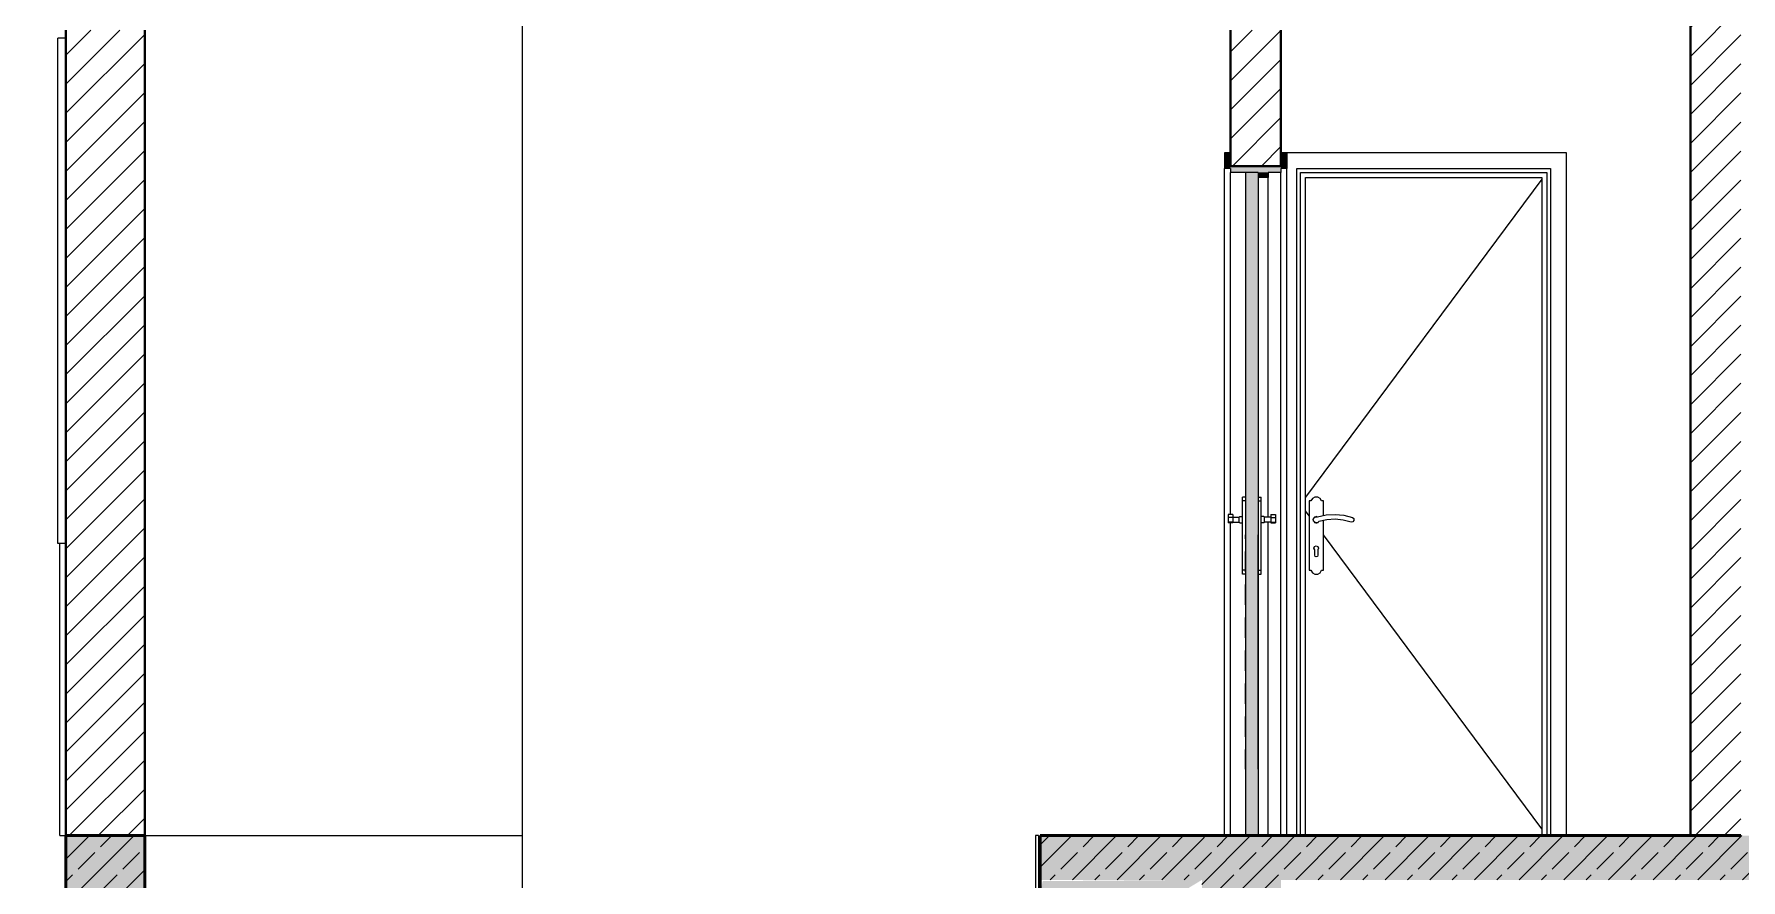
# Model space of a CAD drawing. Extents: x -1929 to 256751, y -18317 to 36108.
# Drawn here: x 3174 to 3715, y 1091 to 1359 of the extents above; entities that cross this region are included whole.
import ezdxf

# ---------------------------------------------------------------- set-up
doc = ezdxf.new("R2010")
doc.units = 0
doc.header["$LTSCALE"] = 5
doc.header["$MEASUREMENT"] = 0
for name, color, linetype in [('1 _ Греди - Основни.Structural - Bearing', 7, 'Continuous'), ('1 _ Плочи - Основни.Structural - Bearing', 7, 'Continuous'), ('A-walls inter 12', 7, 'Continuous'), ('Structural - Bearing', 7, 'Continuous'), ('Structural - Stair & Railing', 7, 'Continuous')]:
    doc.layers.add(name, color=color, linetype=linetype)
pattern_1 = [(45, (3672.576, 1105.0416), (-4.59619, 4.59619), [])]
pattern_2 = [(45, (3672.576, 1105.042), (-7.07107, 7.07107), []), (45, (3669.04, 1108.577), (-7.07107, 7.07107), [7.5, -2.5])]

msp = doc.modelspace()

# ---------------------------------------------------------------- hatches: boundary and pattern name
at = {"layer": '1 _ Греди - Основни.Structural - Bearing', "linetype": 'Continuous', "lineweight": 15}
for points in [[(3184.25, 1105.04), (3184.25, 1070.04), (3209.25, 1070.04), (3209.25, 1105.04)], [(3569.02, 1105.04), (3544.02, 1105.04), (3544.02, 1070.04), (3569.02, 1070.04)]]:
    msp.add_hatch(color=9, dxfattribs=at).paths.add_polyline_path(points)
at = {"layer": '1 _ Греди - Основни.Structural - Bearing', "linetype": 'Continuous', "lineweight": 13, "true_color": 0x2b2b2b}
h = msp.add_hatch(dxfattribs=at)
h.set_pattern_fill('1_СТОМАНОБЕТОН_0001', color=250, scale=0.05, style=0, pattern_type=2)
h.set_pattern_definition(pattern_2)
h.paths.add_polyline_path([(3184.25, 1105.04), (3184.25, 1070.04), (3209.25, 1070.04), (3209.25, 1105.04)])
h = msp.add_hatch(dxfattribs=at)
h.set_pattern_fill('1_СТОМАНОБЕТОН_0001', color=250, scale=0.05, style=0, pattern_type=2)
h.set_pattern_definition(pattern_2)
h.paths.add_polyline_path([(3569.02, 1105.04), (3544.02, 1105.04), (3544.02, 1070.04), (3569.02, 1070.04)])
at = {"layer": '1 _ Плочи - Основни.Structural - Bearing', "linetype": 'Continuous', "lineweight": 15}
for points in [[(3492.84, 1091.04), (3544.02, 1091.04), (3544.02, 1105.04), (3492.84, 1105.04)], [(3569.02, 1091.04), (4059.25, 1091.04), (4059.25, 1105.04), (3569.02, 1105.04)]]:
    msp.add_hatch(color=9, dxfattribs=at).paths.add_polyline_path(points)
at = {"layer": '1 _ Плочи - Основни.Structural - Bearing', "linetype": 'Continuous', "lineweight": 13, "true_color": 0x2b2b2b}
h = msp.add_hatch(dxfattribs=at)
h.set_pattern_fill('1_СТОМАНОБЕТОН_0001', color=250, scale=0.05, style=0, pattern_type=2)
h.set_pattern_definition(pattern_2)
h.paths.add_polyline_path([(3492.84, 1091.04), (3544.02, 1091.04), (3544.02, 1105.04), (3492.84, 1105.04)])
h = msp.add_hatch(dxfattribs=at)
h.set_pattern_fill('1_СТОМАНОБЕТОН_0001', color=250, scale=0.05, style=0, pattern_type=2)
h.set_pattern_definition(pattern_2)
h.paths.add_polyline_path([(3569.02, 1091.04), (4059.25, 1091.04), (4059.25, 1105.04), (3569.02, 1105.04)])
at = {"layer": 'A-walls inter 12', "linetype": 'Continuous', "lineweight": 18}
h = msp.add_hatch(dxfattribs=at)
h.set_pattern_fill('INSULATION_BATT__0001', color=54, scale=0.05, style=0, pattern_type=2)
h.set_pattern_definition([(60, (3672.576, 1105.0416), (-6.49519, 3.75), []), (120, (3672.576, 1105.0416), (6.49519, 3.75), [])])
h.paths.add_polyline_path([(3184.25, 1084.85), (3174.25, 1084.85), (3174.25, 745.04), (3184.25, 745.04), (3184.25, 1120.04)])
at = {"layer": 'Structural - Bearing', "linetype": 'Continuous', "lineweight": 15, "true_color": 0x5e5e5e}
h = msp.add_hatch(dxfattribs=at)
h.set_pattern_fill('COMMON_BRICK_0001', color=251, scale=0.05, style=0, pattern_type=2)
h.set_pattern_definition(pattern_1)
h.paths.add_polyline_path([(3698.66, 1105.04), (3714.66, 1105.04), (3714.66, 1381.04), (3698.66, 1381.04)])
h = msp.add_hatch(dxfattribs=at)
h.set_pattern_fill('COMMON_BRICK_0001', color=251, scale=0.05, style=0, pattern_type=2)
h.set_pattern_definition(pattern_1)
h.paths.add_polyline_path([(3184.25, 1105.04), (3209.25, 1105.04), (3209.25, 1360.04), (3184.25, 1360.04)])
h = msp.add_hatch(dxfattribs=at)
h.set_pattern_fill('COMMON_BRICK_0001', color=251, scale=0.05, style=0, pattern_type=2)
h.set_pattern_definition(pattern_1)
h.paths.add_polyline_path([(3553.02, 1360.04), (3553.02, 1317.04), (3569.02, 1317.04), (3569.02, 1360.04)])
at = {"layer": 'Structural - Bearing', "linetype": 'Continuous', "lineweight": 0, "true_color": 0xdedede}
for points in [[(3551.12, 1316.24), (3553.02, 1316.24), (3553.02, 1321.24), (3551.12, 1321.24)], [(3570.92, 1316.24), (3570.92, 1321.24), (3569.02, 1321.24), (3569.02, 1316.24)], [(3553.02, 1315.04), (3569.02, 1315.04), (3569.02, 1317.04), (3553.02, 1317.04)], [(3557.82, 1105.04), (3561.82, 1105.04), (3561.82, 1315.04), (3557.82, 1315.04)], [(3561.82, 1313.44), (3565.02, 1313.44), (3565.02, 1315.04), (3561.82, 1315.04)]]:
    msp.add_hatch(color=254, dxfattribs=at).paths.add_polyline_path(points)
at = {"layer": 'Structural - Stair & Railing', "linetype": 'Continuous', "lineweight": 15}
msp.add_hatch(color=9, dxfattribs=at).paths.add_polyline_path([(3209.25, 944.04), (3209.25, 926.8), (3211.5, 926.87), (3214.04, 926.97), (3217.54, 927.14), (3221.65, 927.39), (3222.96, 927.46), (3223.53, 927.5), (3231.12, 928.03), (3236.01, 928.46), (3238.43, 928.66), (3245.47, 929.38), (3247.79, 929.66), (3252.24, 930.21), (3257.23, 930.93), (3258.45, 931.1), (3258.76, 931.15), (3265.06, 932.18), (3268.15, 932.77), (3270.07, 933.13), (3271.73, 933.48), (3273.12, 933.76), (3273.78, 933.9), (3276.94, 934.65), (3277.01, 934.67), (3278.05, 934.97), (3280.33, 935.65), (3281.36, 935.95), (3282.4, 936.27), (3284.68, 937), (3285.72, 937.32), (3287.44, 937.88), (3291.22, 939.13), (3292.94, 939.69), (3294.66, 940.26), (3298.44, 941.54), (3300.16, 942.11), (3301.88, 942.67), (3305.66, 943.95), (3307.38, 944.51), (3307.93, 944.69), (3309.16, 945.09), (3309.72, 945.27), (3310.88, 945.63), (3313.43, 946.45), (3314.59, 946.82), (3316.31, 947.35), (3320.09, 948.55), (3321.81, 949.08), (3321.86, 949.12), (3324.78, 951.57), (3324.87, 951.65), (3327.8, 954.11), (3327.84, 954.14), (3328.89, 954.86), (3328.97, 954.92), (3333.79, 958.19), (3333.86, 958.24), (3335.96, 959.67), (3336.07, 959.74), (3341.33, 963.3), (3341.4, 963.35), (3341.83, 963.65), (3341.95, 963.73), (3349.7, 969.03), (3349.81, 969.11), (3352.17, 970.75), (3356.79, 973.75), (3359.15, 975.4), (3361.51, 977.02), (3366.12, 980.07), (3368.48, 981.68), (3370.84, 983.25), (3375.45, 986.26), (3377.81, 987.83), (3387.13, 993.87), (3396.46, 999.82), (3405.8, 1005.72), (3415.13, 1011.58), (3424.46, 1017.42), (3433.8, 1023.26), (3443.13, 1029.09), (3452.46, 1034.92), (3461.8, 1040.76), (3471.13, 1046.59), (3480.46, 1052.42), (3544.02, 1091.04), (3493.59, 1090.63), (3492.31, 1084.04), (3465.31, 1084.04), (3465.31, 1066.54), (3437.31, 1066.54), (3437.31, 1049.04), (3409.31, 1049.04), (3409.31, 1031.54), (3381.31, 1031.54), (3381.31, 1014.04), (3353.31, 1014.04), (3353.31, 996.54), (3325.31, 996.54), (3325.31, 979.04), (3280.98, 979.04), (3280.98, 961.54), (3210.35, 961.54), (3210.35, 944.04)])

# ---------------------------------------------------------------- linework, layer by layer
at = {"layer": '1 _ Греди - Основни.Structural - Bearing', "color": 7, "linetype": 'Continuous', "lineweight": 50, "ltscale": 0.01}
for p, q in [((3184.25, 1105.04), (3184.25, 1070.04)), ((3209.25, 1105.04), (3184.25, 1105.04)), ((3209.25, 1105.04), (3209.25, 1070.04))]:
    msp.add_line(p, q, dxfattribs=at)
at = {"layer": '1 _ Греди - Основни.Structural - Bearing', "color": 255, "linetype": 'Continuous', "lineweight": 20, "ltscale": 0.01}
msp.add_line((3209.25, 1105.04), (3327.8, 1105.04), dxfattribs=at)
at = {"layer": '1 _ Греди - Основни.Structural - Bearing', "color": 7, "linetype": 'Continuous', "lineweight": 50, "ltscale": 0.01, "flags": 128}
msp.add_lwpolyline([(3569.02, 1105.04), (3561.82, 1105.04), (3557.82, 1105.04), (3544.02, 1105.04)], dxfattribs=at)
at = {"layer": '1 _ Плочи - Основни.Structural - Bearing', "color": 123, "linetype": 'Continuous', "lineweight": 20, "ltscale": 0.01, "true_color": 0x71cebe}
msp.add_line((3327.8, 1105.04), (3328.8, 1105.04), dxfattribs=at)
at = {"layer": '1 _ Плочи - Основни.Structural - Bearing', "color": 7, "linetype": 'Continuous', "lineweight": 50, "ltscale": 0.01}
for p, q in [((3492.84, 1105.04), (3492.84, 1084.04)), ((3544.02, 1105.04), (3492.84, 1105.04)), ((3698.66, 1105.04), (3569.02, 1105.04)), ((3714.66, 1105.04), (3698.66, 1105.04))]:
    msp.add_line(p, q, dxfattribs=at)
at = {"layer": 'A-walls inter 12', "color": 250, "linetype": 'Continuous', "lineweight": 13, "ltscale": 0.01, "true_color": 0x2b2b2b, "flags": 128}
msp.add_lwpolyline([(3184.25, 1084.85), (3174.25, 1084.85), (3174.25, 745.04), (3184.25, 745.04), (3184.25, 1120.04)], close=True, dxfattribs=at)
at = {"layer": 'Structural - Bearing', "color": 251, "linetype": 'Continuous', "lineweight": 20, "ltscale": 0.01, "true_color": 0x6a6a6a}
msp.add_line((3328.8, 1381.04), (3328.8, 1000.04), dxfattribs=at)
at = {"layer": 'Structural - Bearing', "color": 7, "linetype": 'Continuous', "lineweight": 40, "ltscale": 0.01}
for p, q in [((3698.66, 1381.04), (3698.66, 1105.04)), ((3184.25, 1360.04), (3184.25, 1105.04)), ((3209.25, 1360.04), (3209.25, 1105.04)), ((3569.02, 1317.04), (3553.02, 1317.04))]:
    msp.add_line(p, q, dxfattribs=at)
at = {"layer": 'Structural - Bearing', "color": 8, "linetype": 'Continuous', "lineweight": 18, "ltscale": 0.01, "true_color": 0x7c7c7c}
for p, q in [((3181.75, 1352.54), (3181.75, 1357.54)), ((3184.25, 1357.54), (3181.75, 1357.54)), ((3181.75, 1202.54), (3181.75, 1352.54)), ((3551.12, 1321.24), (3551.12, 1316.24)), ((3553.02, 1321.24), (3551.12, 1321.24)), ((3570.92, 1321.24), (3569.02, 1321.24)), ((3570.92, 1321.24), (3570.92, 1316.24)), ((3553.02, 1316.24), (3551.12, 1316.24)), ((3570.92, 1316.24), (3569.02, 1316.24)), ((3651.62, 1312.89), (3576.82, 1212.2)), ((3557.81, 1294.03), (3557.81, 1287.75)), ((3561.83, 1294.03), (3561.83, 1212.24)), ((3557.81, 1283.73), (3557.81, 1277.31)), ((3557.81, 1273.3), (3557.81, 1266.88)), ((3557.81, 1262.86), (3557.81, 1256.44)), ((3557.81, 1252.43), (3557.81, 1246.01)), ((3557.81, 1241.99), (3557.81, 1235.57)), ((3557.81, 1231.56), (3557.81, 1225.13)), ((3557.81, 1221.12), (3557.81, 1216.46)), ((3557.81, 1216.46), (3557.81, 1212.24)), ((3577.97, 1206.34), (3576.82, 1207.89)), ((3181.75, 1197.54), (3181.75, 1202.54)), ((3557.81, 1198.96), (3557.81, 1200.28)), ((3561.83, 1126.05), (3561.83, 1200.28)), ((3651.62, 1107.2), (3582.47, 1200.28)), ((3184.25, 1197.54), (3181.75, 1197.54)), ((3557.81, 1188.53), (3557.81, 1194.95)), ((3557.81, 1178.09), (3557.81, 1184.51)), ((3557.81, 1167.66), (3557.81, 1174.08)), ((3557.81, 1157.22), (3557.81, 1163.64)), ((3557.81, 1146.78), (3557.81, 1153.21)), ((3557.81, 1136.35), (3557.81, 1142.77)), ((3557.81, 1126.05), (3557.81, 1132.33))]:
    msp.add_line(p, q, dxfattribs=at)
at = {"layer": 'Structural - Bearing', "color": 253, "linetype": 'Continuous', "lineweight": 15, "ltscale": 0.01}
for p, q in [((3659.42, 1321.24), (3570.92, 1321.24)), ((3659.42, 1105.04), (3659.42, 1321.24)), ((3551.12, 1105.04), (3551.12, 1316.24)), ((3553.02, 1316.24), (3553.02, 1315.04)), ((3553.02, 1206.75), (3553.02, 1315.04)), ((3557.82, 1315.04), (3557.82, 1105.04)), ((3565.02, 1313.44), (3561.82, 1313.44)), ((3565.02, 1315.04), (3565.02, 1313.44)), ((3569.02, 1315.04), (3565.02, 1315.04)), ((3565.02, 1205.84), (3565.02, 1313.44)), ((3569.02, 1316.24), (3569.02, 1315.04)), ((3569.02, 1105.04), (3569.02, 1315.04)), ((3570.92, 1105.04), (3570.92, 1316.24)), ((3574.02, 1105.04), (3574.02, 1316.24)), ((3574.02, 1316.24), (3654.42, 1316.24)), ((3575.22, 1105.04), (3575.22, 1315.04)), ((3575.22, 1315.04), (3653.22, 1315.04)), ((3576.82, 1105.04), (3576.82, 1313.44)), ((3576.82, 1313.44), (3651.62, 1313.44)), ((3651.62, 1313.44), (3651.62, 1105.04)), ((3653.22, 1315.04), (3653.22, 1105.04)), ((3654.42, 1316.24), (3654.42, 1105.04)), ((3556.82, 1211.8), (3556.82, 1212.24)), ((3557.82, 1212.24), (3556.82, 1212.24)), ((3556.82, 1211.04), (3556.82, 1211.8)), ((3556.82, 1189.04), (3556.82, 1211.04)), ((3557.82, 1211.04), (3556.82, 1211.04)), ((3561.82, 1212.24), (3562.82, 1212.24)), ((3561.82, 1211.04), (3562.82, 1211.04)), ((3562.82, 1211.8), (3562.82, 1212.24)), ((3562.82, 1211.04), (3562.82, 1211.8)), ((3562.82, 1189.04), (3562.82, 1211.04)), ((3578.54, 1211.04), (3577.97, 1211.04)), ((3577.97, 1211.04), (3577.97, 1189.04)), ((3579, 1211.8), (3578.54, 1211.04)), ((3579.77, 1212.24), (3579, 1211.8)), ((3580.66, 1212.24), (3579.77, 1212.24)), ((3581.44, 1211.8), (3580.66, 1212.24)), ((3581.9, 1211.04), (3581.44, 1211.8)), ((3582.47, 1211.04), (3581.9, 1211.04)), ((3582.47, 1206.37), (3582.47, 1211.04)), ((3552.32, 1206.75), (3552.32, 1206.47)), ((3553.82, 1206.75), (3552.32, 1206.75)), ((3552.32, 1206.47), (3552.32, 1205.76)), ((3552.32, 1205.76), (3552.32, 1205.41)), ((3553.82, 1205.76), (3552.32, 1205.76)), ((3553.82, 1205.76), (3552.32, 1205.76)), ((3552.32, 1205.41), (3552.32, 1204.85)), ((3553.82, 1206.75), (3553.82, 1206.47)), ((3553.82, 1206.47), (3553.82, 1205.76)), ((3553.82, 1205.84), (3555.82, 1205.84)), ((3553.82, 1205.76), (3553.82, 1205.41)), ((3553.82, 1205.41), (3553.82, 1204.85)), ((3555.82, 1205.84), (3556.02, 1206.04)), ((3555.82, 1205.69), (3555.82, 1205.84)), ((3555.82, 1205.29), (3555.82, 1205.69)), ((3555.82, 1204.79), (3555.82, 1205.29)), ((3556.02, 1206.04), (3556.82, 1206.04)), ((3563.62, 1206.04), (3562.82, 1206.04)), ((3563.82, 1205.84), (3563.62, 1206.04)), ((3563.82, 1205.69), (3563.82, 1205.84)), ((3565.82, 1205.84), (3563.82, 1205.84)), ((3563.82, 1205.29), (3563.82, 1205.69)), ((3563.82, 1204.79), (3563.82, 1205.29)), ((3565.82, 1206.75), (3565.82, 1206.47)), ((3565.82, 1206.75), (3567.32, 1206.75)), ((3565.82, 1206.47), (3565.82, 1205.76)), ((3565.82, 1205.76), (3565.82, 1205.41)), ((3565.82, 1205.76), (3567.32, 1205.76)), ((3565.82, 1205.76), (3567.32, 1205.76)), ((3565.82, 1205.41), (3565.82, 1204.85)), ((3567.32, 1206.75), (3567.32, 1206.47)), ((3567.32, 1206.47), (3567.32, 1205.76)), ((3567.32, 1205.76), (3567.32, 1205.41)), ((3567.32, 1205.41), (3567.32, 1204.85)), ((3579.22, 1205.08), (3579.45, 1205.68)), ((3579.39, 1205.51), (3579.27, 1205.35)), ((3579.27, 1205.35), (3579.27, 1205.21)), ((3579.45, 1205.68), (3580, 1206.02)), ((3579.63, 1205.85), (3579.56, 1205.75)), ((3579.84, 1205.92), (3579.63, 1205.85)), ((3580, 1206.02), (3580.64, 1205.95)), ((3580.22, 1206.04), (3580.11, 1206.01)), ((3580.44, 1205.97), (3580.22, 1206.04)), ((3580.64, 1205.95), (3583.37, 1206.57)), ((3583.37, 1206.57), (3586.16, 1206.75)), ((3586.18, 1205.21), (3583.59, 1205.06)), ((3586.16, 1206.75), (3588.94, 1206.47)), ((3588.75, 1204.96), (3586.18, 1205.21)), ((3588.94, 1206.47), (3591.64, 1205.76)), ((3591.64, 1205.76), (3591.64, 1205.76)), ((3591.64, 1205.76), (3592.08, 1205.41)), ((3592.08, 1205.41), (3592.15, 1204.85)), ((3552.32, 1204.85), (3552.32, 1204.4)), ((3552.32, 1204.4), (3552.32, 1204.31)), ((3552.32, 1204.31), (3552.32, 1204.1)), ((3553.82, 1204.31), (3552.32, 1204.31)), ((3552.32, 1204.1), (3552.32, 1204.09)), ((3553.82, 1204.09), (3552.32, 1204.09)), ((3553.02, 1105.04), (3553.02, 1204.09)), ((3553.82, 1204.85), (3553.82, 1204.4)), ((3553.82, 1204.4), (3553.82, 1204.31)), ((3553.82, 1204.31), (3553.82, 1204.1)), ((3553.82, 1204.24), (3555.82, 1204.24)), ((3553.82, 1204.1), (3553.82, 1204.09)), ((3555.82, 1204.39), (3555.82, 1204.79)), ((3555.82, 1204.24), (3555.82, 1204.39)), ((3555.82, 1204.24), (3556.02, 1204.04)), ((3556.02, 1204.04), (3556.82, 1204.04)), ((3563.62, 1204.04), (3562.82, 1204.04)), ((3563.82, 1204.24), (3563.62, 1204.04)), ((3563.82, 1204.39), (3563.82, 1204.79)), ((3563.82, 1204.24), (3563.82, 1204.39)), ((3565.82, 1204.24), (3563.82, 1204.24)), ((3565.02, 1105.04), (3565.02, 1204.24)), ((3565.82, 1204.85), (3565.82, 1204.4)), ((3565.82, 1204.4), (3565.82, 1204.31)), ((3565.82, 1204.31), (3565.82, 1204.1)), ((3565.82, 1204.31), (3567.32, 1204.31)), ((3565.82, 1204.1), (3565.82, 1204.09)), ((3565.82, 1204.09), (3567.32, 1204.09)), ((3567.32, 1204.85), (3567.32, 1204.4)), ((3567.32, 1204.4), (3567.32, 1204.31)), ((3567.32, 1204.31), (3567.32, 1204.1)), ((3567.32, 1204.1), (3567.32, 1204.09)), ((3579.4, 1204.46), (3579.22, 1205.08)), ((3579.27, 1204.92), (3579.27, 1204.73)), ((3579.27, 1204.73), (3579.36, 1204.6)), ((3579.92, 1204.09), (3579.4, 1204.46)), ((3579.53, 1204.37), (3579.63, 1204.23)), ((3579.63, 1204.23), (3579.8, 1204.18)), ((3580.57, 1204.1), (3579.92, 1204.09)), ((3580.07, 1204.09), (3580.22, 1204.04)), ((3580.22, 1204.04), (3580.4, 1204.1)), ((3581.07, 1204.51), (3580.57, 1204.1)), ((3580.67, 1204.19), (3580.81, 1204.23)), ((3580.81, 1204.23), (3580.93, 1204.4)), ((3583.59, 1205.06), (3581.07, 1204.51)), ((3581.07, 1204.51), (3581.07, 1204.51)), ((3582.47, 1189.04), (3582.47, 1204.82)), ((3591.26, 1204.31), (3588.75, 1204.96)), ((3591.81, 1204.4), (3591.26, 1204.31)), ((3592.15, 1204.85), (3591.81, 1204.4)), ((3182.35, 1105.04), (3182.35, 1197.54)), ((3579.47, 1196.01), (3579.68, 1196.56)), ((3579.72, 1195.48), (3579.47, 1196.01)), ((3579.68, 1196.56), (3580.22, 1196.78)), ((3579.72, 1193.79), (3579.72, 1195.48)), ((3580.22, 1196.78), (3580.76, 1196.56)), ((3580.97, 1196.01), (3580.72, 1195.48)), ((3580.72, 1195.48), (3580.72, 1193.79)), ((3580.76, 1196.56), (3580.97, 1196.01)), ((3556.82, 1188.28), (3556.82, 1189.04)), ((3557.82, 1189.04), (3556.82, 1189.04)), ((3561.82, 1189.04), (3562.82, 1189.04)), ((3562.82, 1188.28), (3562.82, 1189.04)), ((3577.97, 1189.04), (3578.54, 1189.04)), ((3578.54, 1189.04), (3579, 1188.28)), ((3579.87, 1193.44), (3579.72, 1193.79)), ((3580.22, 1193.29), (3579.87, 1193.44)), ((3580.57, 1193.44), (3580.22, 1193.29)), ((3580.72, 1193.79), (3580.57, 1193.44)), ((3581.44, 1188.28), (3581.9, 1189.04)), ((3581.9, 1189.04), (3582.47, 1189.04)), ((3556.82, 1187.85), (3556.82, 1188.28)), ((3557.82, 1187.85), (3556.82, 1187.85)), ((3561.82, 1187.85), (3562.82, 1187.85)), ((3562.82, 1187.85), (3562.82, 1188.28)), ((3579, 1188.28), (3579.77, 1187.85)), ((3579.77, 1187.85), (3580.66, 1187.85)), ((3580.66, 1187.85), (3581.44, 1188.28)), ((3182.35, 1105.04), (3184.25, 1105.04))]:
    msp.add_line(p, q, dxfattribs=at)
at = {"layer": 'Structural - Bearing', "color": 7, "linetype": 'Continuous', "lineweight": 40, "ltscale": 0.01, "flags": 128}
for points in [[(3553.02, 1360.04), (3553.02, 1321.24), (3553.02, 1317.04)], [(3569.02, 1360.04), (3569.02, 1321.24), (3569.02, 1317.04)]]:
    msp.add_lwpolyline(points, dxfattribs=at)
at = {"layer": 'Structural - Bearing', "color": 253, "linetype": 'Continuous', "lineweight": 15, "ltscale": 0.01, "flags": 128}
for points in [[(3561.82, 1315.04), (3557.82, 1315.04), (3553.02, 1315.04)], [(3561.82, 1315.04), (3561.82, 1313.44), (3561.82, 1105.04)]]:
    msp.add_lwpolyline(points, dxfattribs=at)
at = {"layer": 'Structural - Stair & Railing', "linetype": 'Continuous', "lineweight": 15, "ltscale": 0.01}
for p, q in [((3491.31, 1105.04), (3491.31, 1087.54)), ((3492.31, 1105.04), (3491.31, 1105.04)), ((3492.31, 1105.04), (3492.31, 1087.54))]:
    msp.add_line(p, q, dxfattribs=at)

doc.saveas('drawing.dxf')
